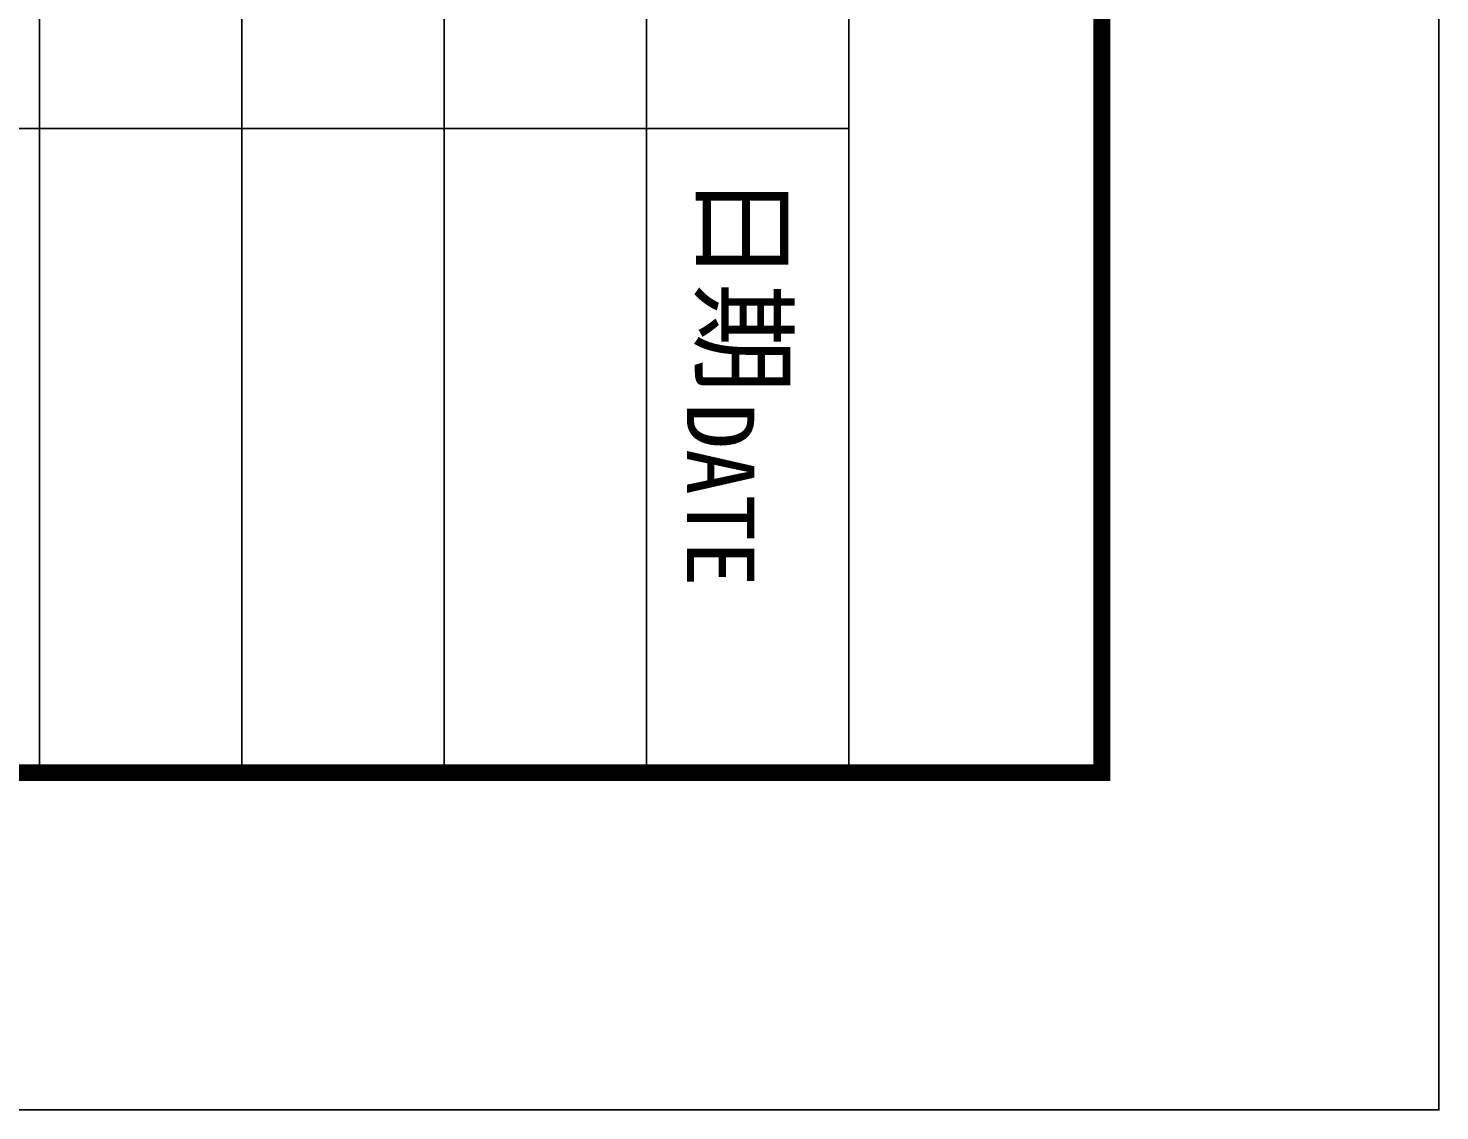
# Model space of a CAD drawing. Extents: x 57342 to 87103, y 19822 to 43940.
# Drawn here: x 68385 to 69223, y 22681 to 23323 of the extents above; entities that cross this region are included whole.
import ezdxf
from ezdxf.enums import TextEntityAlignment as Align

# ---------------------------------------------------------------- set-up
doc = ezdxf.new("R2010")
doc.units = 0
doc.header["$LTSCALE"] = 1000
doc.header["$MEASUREMENT"] = 0
doc.styles.add('图签信息$0$华文细黑', font='STXIHEI_0.TTF', dxfattribs={"height": 10})

# ---------------------------------------------------------------- blocks, each defined once
blk = doc.blocks.new('图框-A1+1-4')
at = {"const_width": 0.05}
blk.add_lwpolyline([(0, 0), (1051, 0), (1051, 594), (0, 594)], close=True, dxfattribs=at)
blk = doc.blocks.new('图签信息')
at = {"const_width": 0.5}
blk.add_lwpolyline([(-65, 574), (-65, 500.5), (0, 500.5), (0, 574)], close=True, dxfattribs=at)
at = {"const_width": 0.05}
for points in [[(-65, 566.5), (0, 566.5)], [(-19.101, 566.5), (-19.101, 500.5)], [(-65, 560.5), (0, 560.5)], [(-65, 554.5), (0, 554.5)], [(-65, 548.5), (0, 548.5)], [(-65, 542.5), (0, 542.5)]]:
    blk.add_lwpolyline(points, dxfattribs=at)
at = {"style": '图签信息$0$华文细黑'}
for s, height, p in [('日期', 2.4, (-17.792, 564.578)), ('DATE', 2, (-10.959, 563.696))]:
    blk.add_text(s, height=height, dxfattribs=at).set_placement(p, align=Align.TOP_LEFT)
blk = doc.blocks.new('图签-A1')
at = {"color": 2}
blk.add_blockref('图签信息', (0, 0), dxfattribs=at)

msp = doc.modelspace()

# ---------------------------------------------------------------- block references
at = {"xscale": 20, "yscale": 20, "zscale": 20, "rotation": 270}
for name, p in [('图框-A1+1-4', (57342.17, 43701.57)), ('图签-A1', (57542.17, 22881.57))]:
    msp.add_blockref(name, p, dxfattribs=at)

doc.saveas('drawing.dxf')
